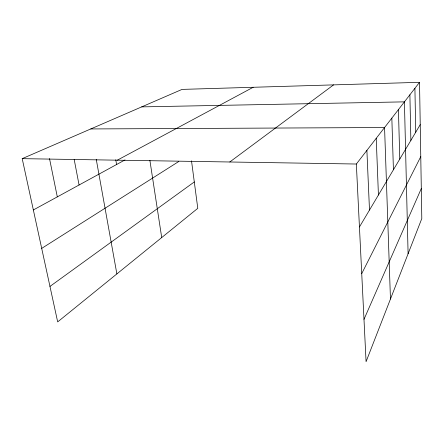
<?xml version="1.0" encoding="UTF-8"?>
<svg xmlns="http://www.w3.org/2000/svg" width="444" height="444" viewBox="0 0 444 444"><rect width="100%" height="100%" fill="white"/><g stroke="black" fill="none" stroke-linecap="round" stroke-linejoin="round"><path stroke-width="0.67" d="M363.991 319.369L421.301 188.55M361.738 273.626L420.768 156.627M359.44 226.978L420.235 124.636M419.53 82.318L421.8 218.565L366.072 361.682L356.343 164.025L419.53 82.318L182.057 89.399L22.2 158.652L57.676 321.9L197.785 208.325L191.503 160.817M229.787 161.988L333.577 84.882M49.961 286.419L194.294 181.946M41.703 248.39L178.81 161.477M33.35 209.962L125.019 159.912M117.316 160.179L253.191 87.279M141.697 106.882L404.417 101.859L408.097 253.757M90.776 128.943L384.565 127.528L390.459 299.051M22.2 158.652L356.343 164.025M49.506 158.536L57.309 196.881M74.181 159.44L79.071 184.998M96.243 159.313L116.877 273.909M115.767 159.757L116.583 164.519M149.889 160.367L161.71 237.568M366.888 150.388L369.491 210.062M376.229 138.306L378.427 195.021M391.841 118.121L393.423 169.769M398.429 109.601L399.778 159.074M409.89 94.783L410.872 140.398M414.912 88.295L415.745 132.195"/></g></svg>
